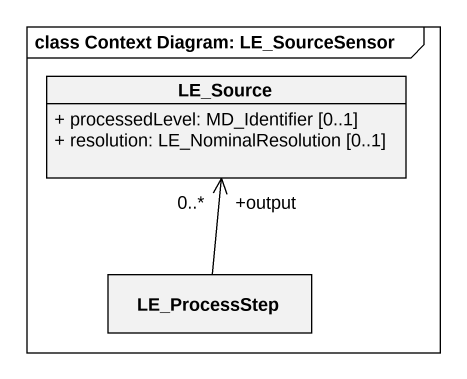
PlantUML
@startuml
mainframe class Context Diagram: LE_SourceSensor
hide circle
hide empty members
skinparam classAttributeIconSize 0
class LE_Source {
  + processedLevel: MD_Identifier [0..1]
  + resolution: LE_NominalResolution [0..1]
}
class LE_ProcessStep
LE_ProcessStep -up-> "+output\n0..*" LE_Source
@enduml
